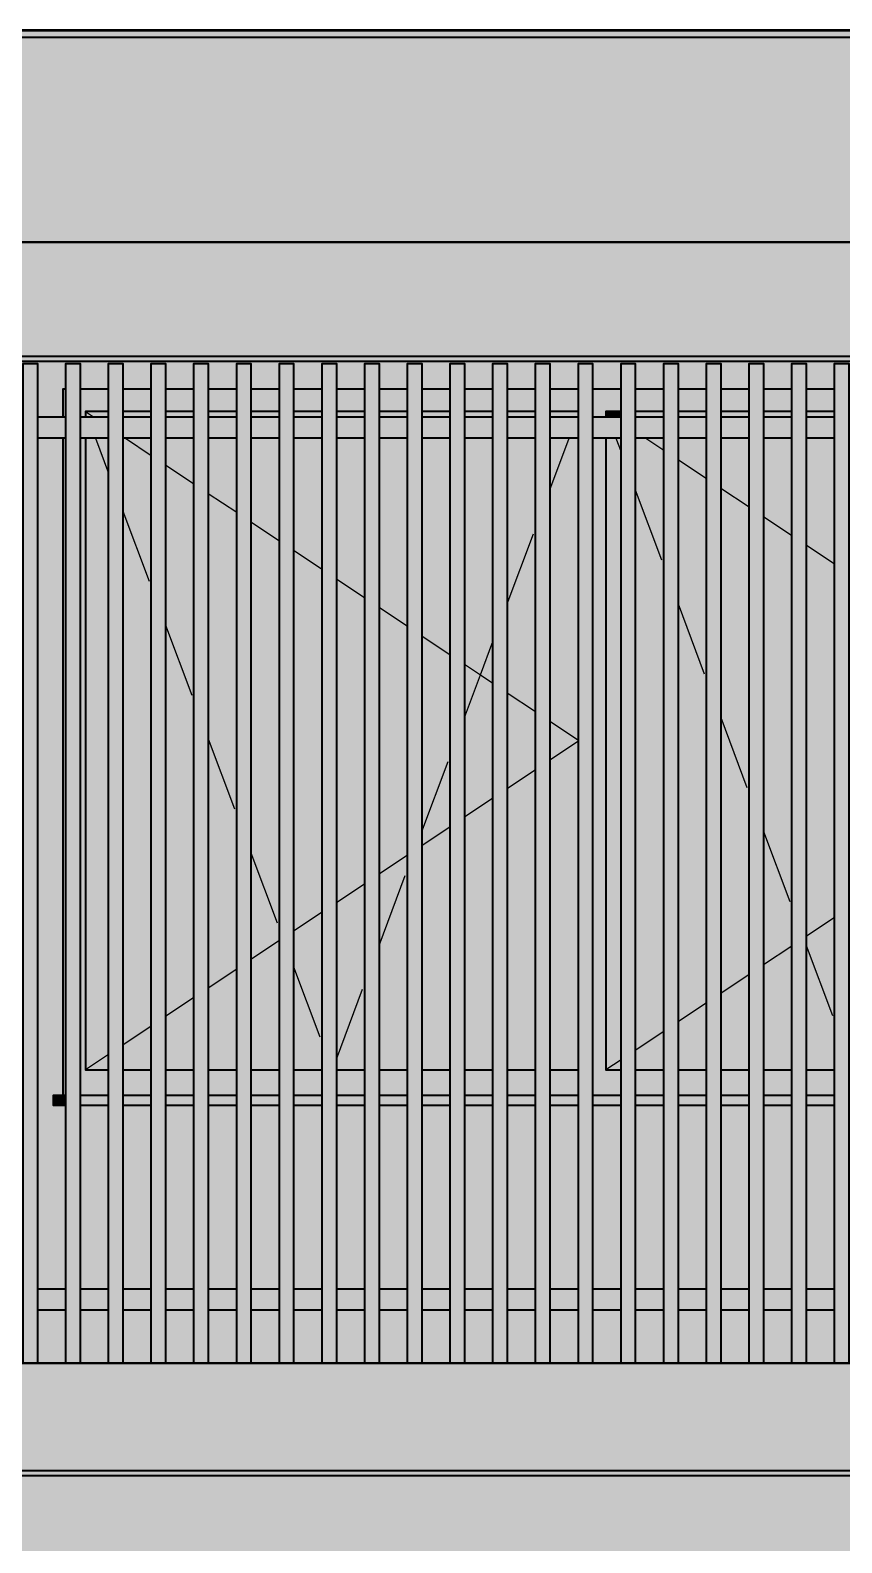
# Model space of a CAD drawing. Header units: metres. Extents: x -13 to 135, y -1 to 10.
# Drawn here: x -8.207 to -5.928, y 5.647 to 9.896 of the extents above; entities that cross this region are included whole.
import ezdxf

# ---------------------------------------------------------------- set-up
doc = ezdxf.new("R2010")
doc.units = ezdxf.units.M
doc.linetypes.add('KRESKOWA', pattern=[5.25, 4.2, -1.05])
doc.layers.add('A-ELEWACJE', color=7, linetype='Continuous', lineweight=35)

msp = doc.modelspace()

# ---------------------------------------------------------------- hatches: boundary and pattern name
at = {"layer": 'A-ELEWACJE', "true_color": 0x75787b}
for points in [[(-9.4625, 9.896), (4.1975, 9.896), (4.1975, 9.876), (-9.4625, 9.876)], [(-8.1075, 6.904), (-8.1075, 6.875), (-8.1425, 6.875), (-8.1425, 6.904)], [(-7.9875, 6.904), (-7.9875, 6.875), (-8.0675, 6.875), (-8.0675, 6.904)], [(-7.8675, 6.904), (-7.8675, 6.875), (-7.9475, 6.875), (-7.9475, 6.904)], [(-7.7475, 6.904), (-7.7475, 6.875), (-7.8275, 6.875), (-7.8275, 6.904)], [(-7.6275, 6.904), (-7.6275, 6.875), (-7.7075, 6.875), (-7.7075, 6.904)], [(-7.5075, 6.904), (-7.5075, 6.875), (-7.5875, 6.875), (-7.5875, 6.904)], [(-7.3875, 6.904), (-7.3875, 6.875), (-7.4675, 6.875), (-7.4675, 6.904)], [(-7.2675, 6.904), (-7.2675, 6.875), (-7.3475, 6.875), (-7.3475, 6.904)], [(-7.1475, 6.904), (-7.1475, 6.875), (-7.2275, 6.875), (-7.2275, 6.904)], [(-7.0275, 6.904), (-7.0275, 6.875), (-7.1075, 6.875), (-7.1075, 6.904)], [(-6.9075, 6.904), (-6.9075, 6.875), (-6.9875, 6.875), (-6.9875, 6.904)], [(-6.7875, 6.904), (-6.7875, 6.875), (-6.8675, 6.875), (-6.8675, 6.904)], [(-6.6675, 6.904), (-6.6675, 6.875), (-6.7475, 6.875), (-6.7475, 6.904)], [(-6.5475, 6.904), (-6.5475, 6.875), (-6.6275, 6.875), (-6.6275, 6.904)], [(-6.4275, 6.904), (-6.4275, 6.875), (-6.5075, 6.875), (-6.5075, 6.904)], [(-6.3075, 6.904), (-6.3075, 6.875), (-6.3875, 6.875), (-6.3875, 6.904)], [(-6.1875, 6.904), (-6.1875, 6.875), (-6.2675, 6.875), (-6.2675, 6.904)], [(-6.0675, 6.904), (-6.0675, 6.875), (-6.1475, 6.875), (-6.1475, 6.904)], [(-5.9475, 6.904), (-5.9475, 6.875), (-6.0275, 6.875), (-6.0275, 6.904)]]:
    msp.add_hatch(color=7, dxfattribs=at).paths.add_polyline_path(points)
at = {"layer": 'A-ELEWACJE', "true_color": 0x606060}
for points in [[(-9.4275, 9.876), (-8.1275, 9.876), (-5.1275, 9.876), (-4.0275, 9.876), (-2.8275, 9.876), (0.8725, 9.876), (3.2725, 9.876), (4.1625, 9.876), (4.1625, 9.302), (-9.4275, 9.302)], [(-9.4275, 8.965), (4.1625, 8.965), (4.1625, 8.96), (4.1325, 8.96), (4.1325, 8.81), (4.0525, 8.81), (4.0525, 8.96), (4.0125, 8.96), (4.0125, 8.81), (3.9325, 8.81), (3.9325, 8.96), (3.8925, 8.96), (3.8925, 8.81), (3.8125, 8.81), (3.8125, 8.96), (3.7725, 8.96), (3.7725, 8.81), (3.6925, 8.81), (3.6925, 8.96), (3.6525, 8.96), (3.6525, 8.81), (3.5725, 8.81), (3.5725, 8.96), (3.5325, 8.96), (3.5325, 8.81), (3.4525, 8.81), (3.4525, 8.96), (3.4125, 8.96), (3.4125, 8.81), (3.3325, 8.81), (3.3325, 8.96), (3.2925, 8.96), (3.2925, 8.81), (3.2605, 8.81), (3.2605, 8.888), (3.2125, 8.888), (3.2125, 8.96), (3.1725, 8.96), (3.1725, 8.888), (3.0925, 8.888), (3.0925, 8.96), (3.0525, 8.96), (3.0525, 8.888), (2.9725, 8.888), (2.9725, 8.96), (2.9325, 8.96), (2.9325, 8.888), (2.8525, 8.888), (2.8525, 8.96), (2.8125, 8.96), (2.8125, 8.888), (2.7325, 8.888), (2.7325, 8.96), (2.6925, 8.96), (2.6925, 8.888), (2.6125, 8.888), (2.6125, 8.96), (2.5725, 8.96), (2.5725, 8.888), (2.4925, 8.888), (2.4925, 8.96), (2.4525, 8.96), (2.4525, 8.888), (2.3725, 8.888), (2.3725, 8.96), (2.3325, 8.96), (2.3325, 8.888), (2.2525, 8.888), (2.2525, 8.96), (2.2125, 8.96), (2.2125, 8.888), (2.1325, 8.888), (2.1325, 8.96), (2.0925, 8.96), (2.0925, 8.888), (2.0125, 8.888), (2.0125, 8.96), (1.9725, 8.96), (1.9725, 8.888), (1.8925, 8.888), (1.8925, 8.96), (1.8525, 8.96), (1.8525, 8.888), (1.7725, 8.888), (1.7725, 8.96), (1.7325, 8.96), (1.7325, 8.888), (1.6525, 8.888), (1.6525, 8.96), (1.6125, 8.96), (1.6125, 8.888), (1.5325, 8.888), (1.5325, 8.96), (1.4925, 8.96), (1.4925, 8.888), (1.4125, 8.888), (1.4125, 8.96), (1.3725, 8.96), (1.3725, 8.888), (1.2925, 8.888), (1.2925, 8.96), (1.2525, 8.96), (1.2525, 8.888), (1.1725, 8.888), (1.1725, 8.96), (1.1325, 8.96), (1.1325, 8.888), (1.0525, 8.888), (1.0525, 8.96), (1.0125, 8.96), (1.0125, 8.888), (0.9325, 8.888), (0.9325, 8.96), (0.8925, 8.96), (0.8925, 8.888), (0.8845, 8.888), (0.8845, 8.81), (0.8125, 8.81), (0.8125, 8.96), (0.7725, 8.96), (0.7725, 8.81), (0.6925, 8.81), (0.6925, 8.96), (0.6525, 8.96), (0.6525, 8.81), (0.5725, 8.81), (0.5725, 8.96), (0.5325, 8.96), (0.5325, 8.81), (0.4525, 8.81), (0.4525, 8.96), (0.4125, 8.96), (0.4125, 8.81), (0.3325, 8.81), (0.3325, 8.96), (0.2925, 8.96), (0.2925, 8.81), (0.2125, 8.81), (0.2125, 8.96), (0.1725, 8.96), (0.1725, 8.81), (0.0925, 8.81), (0.0925, 8.96), (0.0525, 8.96), (0.0525, 8.81), (-0.0275, 8.81), (-0.0275, 8.96), (-0.0675, 8.96), (-0.0675, 8.81), (-0.1475, 8.81), (-0.1475, 8.96), (-0.1875, 8.96), (-0.1875, 8.81), (-0.2675, 8.81), (-0.2675, 8.96), (-0.3075, 8.96), (-0.3075, 8.81), (-0.3875, 8.81), (-0.3875, 8.96), (-0.4275, 8.96), (-0.4275, 8.81), (-0.5075, 8.81), (-0.5075, 8.96), (-0.5475, 8.96), (-0.5475, 8.81), (-0.6275, 8.81), (-0.6275, 8.96), (-0.6675, 8.96), (-0.6675, 8.81), (-0.7475, 8.81), (-0.7475, 8.96), (-0.7875, 8.96), (-0.7875, 8.81), (-0.8675, 8.81), (-0.8675, 8.96), (-0.9075, 8.96), (-0.9075, 8.81), (-0.9875, 8.81), (-0.9875, 8.96), (-1.0275, 8.96), (-1.0275, 8.81), (-1.1075, 8.81), (-1.1075, 8.96), (-1.1475, 8.96), (-1.1475, 8.81), (-1.2275, 8.81), (-1.2275, 8.96), (-1.2675, 8.96), (-1.2675, 8.81), (-1.3475, 8.81), (-1.3475, 8.96), (-1.3875, 8.96), (-1.3875, 8.81), (-1.4675, 8.81), (-1.4675, 8.96), (-1.5075, 8.96), (-1.5075, 8.81), (-1.5875, 8.81), (-1.5875, 8.96), (-1.6275, 8.96), (-1.6275, 8.81), (-1.7075, 8.81), (-1.7075, 8.96), (-1.7475, 8.96), (-1.7475, 8.81), (-1.8275, 8.81), (-1.8275, 8.96), (-1.8675, 8.96), (-1.8675, 8.81), (-1.9475, 8.81), (-1.9475, 8.96), (-1.9875, 8.96), (-1.9875, 8.81), (-2.0675, 8.81), (-2.0675, 8.96), (-2.1075, 8.96), (-2.1075, 8.81), (-2.1875, 8.81), (-2.1875, 8.96), (-2.2275, 8.96), (-2.2275, 8.81), (-2.3075, 8.81), (-2.3075, 8.96), (-2.3475, 8.96), (-2.3475, 8.81), (-2.4275, 8.81), (-2.4275, 8.96), (-2.4675, 8.96), (-2.4675, 8.81), (-2.5475, 8.81), (-2.5475, 8.96), (-2.5875, 8.96), (-2.5875, 8.81), (-2.6675, 8.81), (-2.6675, 8.96), (-2.7075, 8.96), (-2.7075, 8.81), (-2.7875, 8.81), (-2.7875, 8.96), (-2.8275, 8.96), (-2.8275, 8.81), (-2.8395, 8.81), (-2.8395, 8.888), (-2.9075, 8.888), (-2.9075, 8.96), (-2.9475, 8.96), (-2.9475, 8.888), (-3.0275, 8.888), (-3.0275, 8.96), (-3.0675, 8.96), (-3.0675, 8.888), (-3.1475, 8.888), (-3.1475, 8.96), (-3.1875, 8.96), (-3.1875, 8.888), (-3.2675, 8.888), (-3.2675, 8.96), (-3.3075, 8.96), (-3.3075, 8.888), (-3.3875, 8.888), (-3.3875, 8.96), (-3.4275, 8.96), (-3.4275, 8.888), (-3.5075, 8.888), (-3.5075, 8.96), (-3.5475, 8.96), (-3.5475, 8.888), (-3.6275, 8.888), (-3.6275, 8.96), (-3.6675, 8.96), (-3.6675, 8.888), (-3.7475, 8.888), (-3.7475, 8.96), (-3.7875, 8.96), (-3.7875, 8.888), (-3.8675, 8.888), (-3.8675, 8.96), (-3.9075, 8.96), (-3.9075, 8.888), (-3.9875, 8.888), (-3.9875, 8.96), (-4.0275, 8.96), (-4.0275, 8.81), (-4.1075, 8.81), (-4.1075, 8.96), (-4.1475, 8.96), (-4.1475, 8.81), (-4.2275, 8.81), (-4.2275, 8.96), (-4.2675, 8.96), (-4.2675, 8.81), (-4.3475, 8.81), (-4.3475, 8.96), (-4.3875, 8.96), (-4.3875, 8.81), (-4.4675, 8.81), (-4.4675, 8.96), (-4.5075, 8.96), (-4.5075, 8.81), (-4.5875, 8.81), (-4.5875, 8.96), (-4.6275, 8.96), (-4.6275, 8.81), (-4.7075, 8.81), (-4.7075, 8.96), (-4.7475, 8.96), (-4.7475, 8.81), (-4.8275, 8.81), (-4.8275, 8.96), (-4.8675, 8.96), (-4.8675, 8.81), (-4.9475, 8.81), (-4.9475, 8.96), (-4.9875, 8.96), (-4.9875, 8.81), (-5.0675, 8.81), (-5.0675, 8.96), (-5.1075, 8.96), (-5.1075, 8.81), (-5.1395, 8.81), (-5.1395, 8.888), (-5.1875, 8.888), (-5.1875, 8.96), (-5.2275, 8.96), (-5.2275, 8.888), (-5.3075, 8.888), (-5.3075, 8.96), (-5.3475, 8.96), (-5.3475, 8.888), (-5.4275, 8.888), (-5.4275, 8.96), (-5.4675, 8.96), (-5.4675, 8.888), (-5.5475, 8.888), (-5.5475, 8.96), (-5.5875, 8.96), (-5.5875, 8.888), (-5.6675, 8.888), (-5.6675, 8.96), (-5.7075, 8.96), (-5.7075, 8.888), (-5.7875, 8.888), (-5.7875, 8.96), (-5.8275, 8.96), (-5.8275, 8.888), (-5.9075, 8.888), (-5.9075, 8.96), (-5.9475, 8.96), (-5.9475, 8.888), (-6.0275, 8.888), (-6.0275, 8.96), (-6.0675, 8.96), (-6.0675, 8.888), (-6.1475, 8.888), (-6.1475, 8.96), (-6.1875, 8.96), (-6.1875, 8.888), (-6.2675, 8.888), (-6.2675, 8.96), (-6.3075, 8.96), (-6.3075, 8.888), (-6.3875, 8.888), (-6.3875, 8.96), (-6.4275, 8.96), (-6.4275, 8.888), (-6.5075, 8.888), (-6.5075, 8.96), (-6.5475, 8.96), (-6.5475, 8.888), (-6.6275, 8.888), (-6.6275, 8.96), (-6.6675, 8.96), (-6.6675, 8.888), (-6.7475, 8.888), (-6.7475, 8.96), (-6.7875, 8.96), (-6.7875, 8.888), (-6.8675, 8.888), (-6.8675, 8.96), (-6.9075, 8.96), (-6.9075, 8.888), (-6.9875, 8.888), (-6.9875, 8.96), (-7.0275, 8.96), (-7.0275, 8.888), (-7.1075, 8.888), (-7.1075, 8.96), (-7.1475, 8.96), (-7.1475, 8.888), (-7.2275, 8.888), (-7.2275, 8.96), (-7.2675, 8.96), (-7.2675, 8.888), (-7.3475, 8.888), (-7.3475, 8.96), (-7.3875, 8.96), (-7.3875, 8.888), (-7.4675, 8.888), (-7.4675, 8.96), (-7.5075, 8.96), (-7.5075, 8.888), (-7.5875, 8.888), (-7.5875, 8.96), (-7.6275, 8.96), (-7.6275, 8.888), (-7.7075, 8.888), (-7.7075, 8.96), (-7.7475, 8.96), (-7.7475, 8.888), (-7.8275, 8.888), (-7.8275, 8.96), (-7.8675, 8.96), (-7.8675, 8.888), (-7.9475, 8.888), (-7.9475, 8.96), (-7.9875, 8.96), (-7.9875, 8.888), (-8.0675, 8.888), (-8.0675, 8.96), (-8.1075, 8.96), (-8.1075, 8.888), (-8.1155, 8.888), (-8.1155, 8.81), (-8.1875, 8.81), (-8.1875, 8.96), (-8.2275, 8.96), (-8.2275, 8.81), (-8.3075, 8.81), (-8.3075, 8.96), (-8.3475, 8.96), (-8.3475, 8.81), (-8.4275, 8.81), (-8.4275, 8.96), (-8.4675, 8.96), (-8.4675, 8.81), (-8.5475, 8.81), (-8.5475, 8.96), (-8.5875, 8.96), (-8.5875, 8.81), (-8.6675, 8.81), (-8.6675, 8.96), (-8.7075, 8.96), (-8.7075, 8.81), (-8.7875, 8.81), (-8.7875, 8.96), (-8.8275, 8.96), (-8.8275, 8.81), (-8.9075, 8.81), (-8.9075, 8.96), (-8.9475, 8.96), (-8.9475, 8.81), (-9.0275, 8.81), (-9.0275, 8.96), (-9.0675, 8.96), (-9.0675, 8.81), (-9.1475, 8.81), (-9.1475, 8.96), (-9.1875, 8.96), (-9.1875, 8.81), (-9.2675, 8.81), (-9.2675, 8.96), (-9.3075, 8.96), (-9.3075, 8.81), (-9.3875, 8.81), (-9.3875, 8.96), (-9.4275, 8.96)], [(-8.1155, 6.904), (-8.1425, 6.904), (-8.1425, 6.875), (-8.1075, 6.875), (-8.1075, 6.36), (-8.1875, 6.36), (-8.1875, 8.75), (-8.1155, 8.75)], [(-7.9875, 6.875), (-7.9875, 6.36), (-8.0675, 6.36), (-8.0675, 6.875)], [(-7.8675, 6.875), (-7.8675, 6.36), (-7.9475, 6.36), (-7.9475, 6.875)], [(-7.7475, 6.875), (-7.7475, 6.36), (-7.8275, 6.36), (-7.8275, 6.875)], [(-7.6275, 6.875), (-7.6275, 6.36), (-7.7075, 6.36), (-7.7075, 6.875)], [(-7.5075, 6.875), (-7.5075, 6.36), (-7.5875, 6.36), (-7.5875, 6.875)], [(-7.3875, 6.875), (-7.3875, 6.36), (-7.4675, 6.36), (-7.4675, 6.875)], [(-7.2675, 6.875), (-7.2675, 6.36), (-7.3475, 6.36), (-7.3475, 6.875)], [(-7.1475, 6.875), (-7.1475, 6.36), (-7.2275, 6.36), (-7.2275, 6.875)], [(-7.0275, 6.875), (-7.0275, 6.36), (-7.1075, 6.36), (-7.1075, 6.875)], [(-6.9075, 6.875), (-6.9075, 6.36), (-6.9875, 6.36), (-6.9875, 6.875)], [(-6.7875, 6.875), (-6.7875, 6.36), (-6.8675, 6.36), (-6.8675, 6.875)], [(-6.6675, 6.875), (-6.6675, 6.36), (-6.7475, 6.36), (-6.7475, 6.875)], [(-6.5475, 6.875), (-6.5475, 6.36), (-6.6275, 6.36), (-6.6275, 6.875)], [(-6.4275, 6.875), (-6.4275, 6.36), (-6.5075, 6.36), (-6.5075, 6.875)], [(-6.3075, 6.875), (-6.3075, 6.36), (-6.3875, 6.36), (-6.3875, 6.875)], [(-6.1875, 6.875), (-6.1875, 6.36), (-6.2675, 6.36), (-6.2675, 6.875)], [(-6.0675, 6.875), (-6.0675, 6.36), (-6.1475, 6.36), (-6.1475, 6.875)], [(-5.9475, 6.875), (-5.9475, 6.36), (-6.0275, 6.36), (-6.0275, 6.875)], [(-8.1875, 6.3), (-8.1075, 6.3), (-8.1075, 6.152), (-8.1875, 6.152)], [(-8.0675, 6.3), (-7.9875, 6.3), (-7.9875, 6.152), (-8.0675, 6.152)], [(-7.9475, 6.3), (-7.8675, 6.3), (-7.8675, 6.152), (-7.9475, 6.152)], [(-7.8275, 6.3), (-7.7475, 6.3), (-7.7475, 6.152), (-7.8275, 6.152)], [(-7.7075, 6.3), (-7.6275, 6.3), (-7.6275, 6.152), (-7.7075, 6.152)], [(-7.5875, 6.3), (-7.5075, 6.3), (-7.5075, 6.152), (-7.5875, 6.152)], [(-7.4675, 6.3), (-7.3875, 6.3), (-7.3875, 6.152), (-7.4675, 6.152)], [(-7.3475, 6.3), (-7.2675, 6.3), (-7.2675, 6.152), (-7.3475, 6.152)], [(-7.2275, 6.3), (-7.1475, 6.3), (-7.1475, 6.152), (-7.2275, 6.152)], [(-7.1075, 6.3), (-7.0275, 6.3), (-7.0275, 6.152), (-7.1075, 6.152)], [(-6.9875, 6.3), (-6.9075, 6.3), (-6.9075, 6.152), (-6.9875, 6.152)], [(-6.8675, 6.3), (-6.7875, 6.3), (-6.7875, 6.152), (-6.8675, 6.152)], [(-6.7475, 6.3), (-6.6675, 6.3), (-6.6675, 6.152), (-6.7475, 6.152)], [(-6.6275, 6.3), (-6.5475, 6.3), (-6.5475, 6.152), (-6.6275, 6.152)], [(-6.5075, 6.3), (-6.4275, 6.3), (-6.4275, 6.152), (-6.5075, 6.152)], [(-6.3875, 6.3), (-6.3075, 6.3), (-6.3075, 6.152), (-6.3875, 6.152)], [(-6.2675, 6.3), (-6.1875, 6.3), (-6.1875, 6.152), (-6.2675, 6.152)], [(-6.1475, 6.3), (-6.0675, 6.3), (-6.0675, 6.152), (-6.1475, 6.152)], [(-6.0275, 6.3), (-5.9475, 6.3), (-5.9475, 6.152), (-6.0275, 6.152)]]:
    msp.add_hatch(color=7, dxfattribs=at).paths.add_polyline_path(points)
at = {"layer": 'A-ELEWACJE', "true_color": 0x797d80}
for points in [[(4.4725, 9.302), (4.4725, 9.3), (-10.5275, 9.3), (-10.5275, 9.302)], [(4.4725, 6.152), (4.4725, 6.15), (-8.4275, 6.15), (-10.5275, 6.15), (-10.5275, 6.152)]]:
    msp.add_hatch(color=7, dxfattribs=at).paths.add_polyline_path(points)
at = {"layer": 'A-ELEWACJE', "true_color": 0xbab7af}
for points in [[(4.4725, 9.3), (4.4725, 8.98), (-10.5275, 8.98), (-10.5275, 9.3)], [(4.4725, 6.15), (4.4725, 5.85), (-8.4075, 5.85), (-8.4275, 5.85), (-8.4275, 6.15)]]:
    msp.add_hatch(color=7, dxfattribs=at).paths.add_polyline_path(points)
at = {"layer": 'A-ELEWACJE', "true_color": 0xf5f4f1}
for points in [[(4.4725, 8.965), (-10.5275, 8.965), (-10.5275, 8.98), (4.4725, 8.98)], [(-8.4275, 5.647), (-8.4275, 5.662), (-8.4075, 5.662), (-8.4075, 5.835), (4.1625, 5.835), (4.1625, 5.55), (-4.5275, 5.55), (-4.5275, 5.35), (-4.5275, 5.335), (-4.1775, 5.335), (-4.1775, 3.85), (-4.5275, 3.85), (-4.5275, 3.65), (-4.5275, 3.635), (4.1625, 3.635), (4.1625, 3.002), (-8.4275, 3.002)], [(4.4725, 5.835), (-8.4075, 5.835), (-8.4075, 5.85), (4.4725, 5.85)]]:
    msp.add_hatch(color=7, dxfattribs=at).paths.add_polyline_path(points)
at = {"layer": 'A-ELEWACJE', "true_color": 0xa37650}
for points in [[(-8.1875, 6.152), (-8.2275, 6.152), (-8.2275, 8.96), (-8.1875, 8.96)], [(-8.0675, 6.152), (-8.1075, 6.152), (-8.1075, 8.96), (-8.0675, 8.96)], [(-7.9475, 6.152), (-7.9875, 6.152), (-7.9875, 8.96), (-7.9475, 8.96)], [(-7.8275, 8.96), (-7.8275, 6.152), (-7.8675, 6.152), (-7.8675, 8.96)], [(-7.7075, 8.96), (-7.7075, 6.152), (-7.7475, 6.152), (-7.7475, 8.96)], [(-7.5875, 6.152), (-7.6275, 6.152), (-7.6275, 8.96), (-7.5875, 8.96)], [(-7.4675, 6.152), (-7.5075, 6.152), (-7.5075, 8.96), (-7.4675, 8.96)], [(-7.3475, 6.152), (-7.3875, 6.152), (-7.3875, 8.96), (-7.3475, 8.96)], [(-7.2275, 6.152), (-7.2675, 6.152), (-7.2675, 8.96), (-7.2275, 8.96)], [(-7.1075, 6.152), (-7.1475, 6.152), (-7.1475, 8.96), (-7.1075, 8.96)], [(-6.9875, 6.152), (-7.0275, 6.152), (-7.0275, 8.96), (-6.9875, 8.96)], [(-6.8675, 8.96), (-6.8675, 6.152), (-6.9075, 6.152), (-6.9075, 8.96)], [(-6.7475, 6.152), (-6.7875, 6.152), (-6.7875, 8.96), (-6.7475, 8.96)], [(-6.6275, 6.152), (-6.6675, 6.152), (-6.6675, 8.96), (-6.6275, 8.96)], [(-6.5075, 6.152), (-6.5475, 6.152), (-6.5475, 8.96), (-6.5075, 8.96)], [(-6.3875, 6.152), (-6.4275, 6.152), (-6.4275, 8.96), (-6.3875, 8.96)], [(-6.2675, 6.152), (-6.3075, 6.152), (-6.3075, 8.96), (-6.2675, 8.96)], [(-6.1475, 6.152), (-6.1875, 6.152), (-6.1875, 8.96), (-6.1475, 8.96)], [(-6.0275, 6.152), (-6.0675, 6.152), (-6.0675, 8.96), (-6.0275, 8.96)], [(-5.9075, 6.152), (-5.9475, 6.152), (-5.9475, 8.96), (-5.9075, 8.96)]]:
    msp.add_hatch(color=7, dxfattribs=at).paths.add_polyline_path(points)
at = {"layer": 'A-ELEWACJE', "true_color": 0x6a6d70}
for points in [[(-8.1075, 8.81), (-8.1155, 8.81), (-8.1155, 8.888), (-8.1075, 8.888)], [(-8.0525, 8.825), (-8.0525, 8.81), (-8.0675, 8.81), (-8.0675, 8.888), (-7.9875, 8.888), (-7.9875, 8.825)], [(-7.9475, 8.825), (-7.9475, 8.888), (-7.8675, 8.888), (-7.8675, 8.825)], [(-7.8275, 8.825), (-7.8275, 8.888), (-7.7475, 8.888), (-7.7475, 8.825)], [(-7.7075, 8.825), (-7.7075, 8.888), (-7.6275, 8.888), (-7.6275, 8.825)], [(-7.5875, 8.825), (-7.5875, 8.888), (-7.5075, 8.888), (-7.5075, 8.825)], [(-7.4675, 8.825), (-7.4675, 8.888), (-7.3875, 8.888), (-7.3875, 8.825)], [(-7.3475, 8.825), (-7.3475, 8.888), (-7.2675, 8.888), (-7.2675, 8.825)], [(-7.2275, 8.825), (-7.2275, 8.888), (-7.1475, 8.888), (-7.1475, 8.825)], [(-7.1075, 8.825), (-7.1075, 8.888), (-7.0275, 8.888), (-7.0275, 8.825)], [(-6.9875, 8.825), (-6.9875, 8.888), (-6.9075, 8.888), (-6.9075, 8.825)], [(-6.8675, 8.825), (-6.8675, 8.888), (-6.7875, 8.888), (-6.7875, 8.825)], [(-6.7475, 8.825), (-6.7475, 8.888), (-6.6675, 8.888), (-6.6675, 8.825)], [(-6.59, 8.825), (-6.59, 8.81), (-6.6275, 8.81), (-6.6275, 8.888), (-6.5475, 8.888), (-6.5475, 8.825)], [(-6.5075, 8.825), (-6.5075, 8.888), (-6.4275, 8.888), (-6.4275, 8.825)], [(-6.3875, 8.825), (-6.3875, 8.888), (-6.3075, 8.888), (-6.3075, 8.825)], [(-6.2675, 8.825), (-6.2675, 8.888), (-6.1875, 8.888), (-6.1875, 8.825)], [(-6.1475, 8.825), (-6.1475, 8.888), (-6.0675, 8.888), (-6.0675, 8.825)], [(-6.0275, 8.825), (-6.0275, 8.888), (-5.9475, 8.888), (-5.9475, 8.825)], [(-8.1075, 6.904), (-8.1155, 6.904), (-8.1155, 8.75), (-8.1075, 8.75)], [(-8.0525, 6.975), (-7.9875, 6.975), (-7.9875, 6.904), (-8.0675, 6.904), (-8.0675, 8.75), (-8.0525, 8.75)], [(-6.59, 6.975), (-6.5475, 6.975), (-6.5475, 6.904), (-6.6275, 6.904), (-6.6275, 8.75), (-6.59, 8.75)], [(-7.8675, 6.975), (-7.8675, 6.904), (-7.9475, 6.904), (-7.9475, 6.975)], [(-7.7475, 6.975), (-7.7475, 6.904), (-7.8275, 6.904), (-7.8275, 6.975)], [(-7.6275, 6.975), (-7.6275, 6.904), (-7.7075, 6.904), (-7.7075, 6.975)], [(-7.5075, 6.975), (-7.5075, 6.904), (-7.5875, 6.904), (-7.5875, 6.975)], [(-7.3875, 6.975), (-7.3875, 6.904), (-7.4675, 6.904), (-7.4675, 6.975)], [(-7.2675, 6.975), (-7.2675, 6.904), (-7.3475, 6.904), (-7.3475, 6.975)], [(-7.1475, 6.975), (-7.1475, 6.904), (-7.2275, 6.904), (-7.2275, 6.975)], [(-7.0275, 6.975), (-7.0275, 6.904), (-7.1075, 6.904), (-7.1075, 6.975)], [(-6.9075, 6.975), (-6.9075, 6.904), (-6.9875, 6.904), (-6.9875, 6.975)], [(-6.7875, 6.975), (-6.7875, 6.904), (-6.8675, 6.904), (-6.8675, 6.975)], [(-6.6675, 6.975), (-6.6675, 6.904), (-6.7475, 6.904), (-6.7475, 6.975)], [(-6.4275, 6.975), (-6.4275, 6.904), (-6.5075, 6.904), (-6.5075, 6.975)], [(-6.3075, 6.975), (-6.3075, 6.904), (-6.3875, 6.904), (-6.3875, 6.975)], [(-6.1875, 6.975), (-6.1875, 6.904), (-6.2675, 6.904), (-6.2675, 6.975)], [(-6.0675, 6.975), (-6.0675, 6.904), (-6.1475, 6.904), (-6.1475, 6.975)], [(-5.9475, 6.975), (-5.9475, 6.904), (-6.0275, 6.904), (-6.0275, 6.975)]]:
    msp.add_hatch(color=7, dxfattribs=at).paths.add_polyline_path(points)
at = {"layer": 'A-ELEWACJE', "true_color": 0x6b6e70}
for points in [[(-8.1075, 8.81), (-8.1075, 8.75), (-8.1875, 8.75), (-8.1875, 8.81)], [(-7.9875, 8.81), (-7.9875, 8.75), (-8.0675, 8.75), (-8.0675, 8.81)], [(-7.8675, 8.81), (-7.8675, 8.75), (-7.9475, 8.75), (-7.9475, 8.81)], [(-7.7475, 8.81), (-7.7475, 8.75), (-7.8275, 8.75), (-7.8275, 8.81)], [(-7.6275, 8.81), (-7.6275, 8.75), (-7.7075, 8.75), (-7.7075, 8.81)], [(-7.5075, 8.81), (-7.5075, 8.75), (-7.5875, 8.75), (-7.5875, 8.81)], [(-7.3875, 8.81), (-7.3875, 8.75), (-7.4675, 8.75), (-7.4675, 8.81)], [(-7.2675, 8.81), (-7.2675, 8.75), (-7.3475, 8.75), (-7.3475, 8.81)], [(-7.1475, 8.81), (-7.1475, 8.75), (-7.2275, 8.75), (-7.2275, 8.81)], [(-7.0275, 8.81), (-7.0275, 8.75), (-7.1075, 8.75), (-7.1075, 8.81)], [(-6.9075, 8.81), (-6.9075, 8.75), (-6.9875, 8.75), (-6.9875, 8.81)], [(-6.7875, 8.81), (-6.7875, 8.75), (-6.8675, 8.75), (-6.8675, 8.81)], [(-6.6675, 8.81), (-6.6675, 8.75), (-6.7475, 8.75), (-6.7475, 8.81)], [(-6.5475, 8.81), (-6.5475, 8.75), (-6.6275, 8.75), (-6.6275, 8.81)], [(-6.4275, 8.81), (-6.4275, 8.75), (-6.5075, 8.75), (-6.5075, 8.81)], [(-6.3075, 8.81), (-6.3075, 8.75), (-6.3875, 8.75), (-6.3875, 8.81)], [(-6.1875, 8.81), (-6.1875, 8.75), (-6.2675, 8.75), (-6.2675, 8.81)], [(-6.0675, 8.81), (-6.0675, 8.75), (-6.1475, 8.75), (-6.1475, 8.81)], [(-5.9475, 8.81), (-5.9475, 8.75), (-6.0275, 8.75), (-6.0275, 8.81)], [(-8.1075, 6.36), (-8.1075, 6.3), (-8.1875, 6.3), (-8.1875, 6.36)], [(-7.9875, 6.36), (-7.9875, 6.3), (-8.0675, 6.3), (-8.0675, 6.36)], [(-7.8675, 6.36), (-7.8675, 6.3), (-7.9475, 6.3), (-7.9475, 6.36)], [(-7.7475, 6.36), (-7.7475, 6.3), (-7.8275, 6.3), (-7.8275, 6.36)], [(-7.6275, 6.36), (-7.6275, 6.3), (-7.7075, 6.3), (-7.7075, 6.36)], [(-7.5075, 6.36), (-7.5075, 6.3), (-7.5875, 6.3), (-7.5875, 6.36)], [(-7.3875, 6.36), (-7.3875, 6.3), (-7.4675, 6.3), (-7.4675, 6.36)], [(-7.2675, 6.36), (-7.2675, 6.3), (-7.3475, 6.3), (-7.3475, 6.36)], [(-7.1475, 6.36), (-7.1475, 6.3), (-7.2275, 6.3), (-7.2275, 6.36)], [(-7.0275, 6.36), (-7.0275, 6.3), (-7.1075, 6.3), (-7.1075, 6.36)], [(-6.9075, 6.36), (-6.9075, 6.3), (-6.9875, 6.3), (-6.9875, 6.36)], [(-6.7875, 6.36), (-6.7875, 6.3), (-6.8675, 6.3), (-6.8675, 6.36)], [(-6.6675, 6.36), (-6.6675, 6.3), (-6.7475, 6.3), (-6.7475, 6.36)], [(-6.5475, 6.36), (-6.5475, 6.3), (-6.6275, 6.3), (-6.6275, 6.36)], [(-6.4275, 6.36), (-6.4275, 6.3), (-6.5075, 6.3), (-6.5075, 6.36)], [(-6.3075, 6.36), (-6.3075, 6.3), (-6.3875, 6.3), (-6.3875, 6.36)], [(-6.1875, 6.36), (-6.1875, 6.3), (-6.2675, 6.3), (-6.2675, 6.36)], [(-6.0675, 6.36), (-6.0675, 6.3), (-6.1475, 6.3), (-6.1475, 6.36)], [(-5.9475, 6.36), (-5.9475, 6.3), (-6.0275, 6.3), (-6.0275, 6.36)]]:
    msp.add_hatch(color=7, dxfattribs=at).paths.add_polyline_path(points)
at = {"layer": 'A-ELEWACJE', "true_color": 0xa9c3cd}
for points in [[(-8.0525, 8.825), (-7.9875, 8.825), (-7.9875, 8.81), (-8.0525, 8.81)], [(-7.8675, 8.825), (-7.8675, 8.81), (-7.9475, 8.81), (-7.9475, 8.825)], [(-7.7475, 8.825), (-7.7475, 8.81), (-7.8275, 8.81), (-7.8275, 8.825)], [(-7.6275, 8.825), (-7.6275, 8.81), (-7.7075, 8.81), (-7.7075, 8.825)], [(-7.5075, 8.825), (-7.5075, 8.81), (-7.5875, 8.81), (-7.5875, 8.825)], [(-7.3875, 8.825), (-7.3875, 8.81), (-7.4675, 8.81), (-7.4675, 8.825)], [(-7.2675, 8.825), (-7.2675, 8.81), (-7.3475, 8.81), (-7.3475, 8.825)], [(-7.1475, 8.825), (-7.1475, 8.81), (-7.2275, 8.81), (-7.2275, 8.825)], [(-7.0275, 8.825), (-7.0275, 8.81), (-7.1075, 8.81), (-7.1075, 8.825)], [(-6.9075, 8.825), (-6.9075, 8.81), (-6.9875, 8.81), (-6.9875, 8.825)], [(-6.7875, 8.825), (-6.7875, 8.81), (-6.8675, 8.81), (-6.8675, 8.825)], [(-6.6675, 8.825), (-6.6675, 8.81), (-6.7475, 8.81), (-6.7475, 8.825)], [(-6.59, 8.825), (-6.5475, 8.825), (-6.5475, 8.81), (-6.59, 8.81)], [(-6.4275, 8.825), (-6.4275, 8.81), (-6.5075, 8.81), (-6.5075, 8.825)], [(-6.3075, 8.825), (-6.3075, 8.81), (-6.3875, 8.81), (-6.3875, 8.825)], [(-6.1875, 8.825), (-6.1875, 8.81), (-6.2675, 8.81), (-6.2675, 8.825)], [(-6.0675, 8.825), (-6.0675, 8.81), (-6.1475, 8.81), (-6.1475, 8.825)], [(-5.9475, 8.825), (-5.9475, 8.81), (-6.0275, 8.81), (-6.0275, 8.825)], [(-8.0525, 6.975), (-8.0525, 8.75), (-7.9875, 8.75), (-7.9875, 6.975)], [(-7.9475, 6.975), (-7.9475, 8.75), (-7.8675, 8.75), (-7.8675, 6.975)], [(-7.8275, 6.975), (-7.8275, 8.75), (-7.7475, 8.75), (-7.7475, 6.975)], [(-7.7075, 6.975), (-7.7075, 8.75), (-7.6275, 8.75), (-7.6275, 6.975)], [(-7.5875, 6.975), (-7.5875, 8.75), (-7.5075, 8.75), (-7.5075, 6.975)], [(-7.4675, 6.975), (-7.4675, 8.75), (-7.3875, 8.75), (-7.3875, 6.975)], [(-7.3475, 6.975), (-7.3475, 8.75), (-7.2675, 8.75), (-7.2675, 6.975)], [(-7.2275, 6.975), (-7.2275, 8.75), (-7.1475, 8.75), (-7.1475, 6.975)], [(-7.1075, 6.975), (-7.1075, 8.75), (-7.0275, 8.75), (-7.0275, 6.975)], [(-6.9875, 6.975), (-6.9875, 8.75), (-6.9075, 8.75), (-6.9075, 6.975)], [(-6.8675, 6.975), (-6.8675, 8.75), (-6.7875, 8.75), (-6.7875, 6.975)], [(-6.7475, 6.975), (-6.7475, 8.75), (-6.6675, 8.75), (-6.6675, 6.975)], [(-6.59, 8.75), (-6.5475, 8.75), (-6.5475, 6.975), (-6.59, 6.975)], [(-6.5075, 6.975), (-6.5075, 8.75), (-6.4275, 8.75), (-6.4275, 6.975)], [(-6.3875, 6.975), (-6.3875, 8.75), (-6.3075, 8.75), (-6.3075, 6.975)], [(-6.2675, 6.975), (-6.2675, 8.75), (-6.1875, 8.75), (-6.1875, 6.975)], [(-6.1475, 6.975), (-6.1475, 8.75), (-6.0675, 8.75), (-6.0675, 6.975)], [(-6.0275, 6.975), (-6.0275, 8.75), (-5.9475, 8.75), (-5.9475, 6.975)]]:
    msp.add_hatch(color=7, dxfattribs=at).paths.add_polyline_path(points)

# ---------------------------------------------------------------- linework, layer by layer
at = {"layer": 'A-ELEWACJE', "lineweight": 35, "ltscale": 0.05}
for points in [[(-9.4625, 9.876), (-9.4625, 9.896), (4.1975, 9.896), (4.1975, 9.876), (-9.4625, 9.876)], [(-10.5275, 9.302), (4.4725, 9.302), (4.4725, 9.3), (-10.5275, 9.3), (-10.5275, 9.302)], [(4.4725, 8.98), (4.4725, 8.965), (-10.5275, 8.965), (-10.5275, 8.98), (4.4725, 8.98)], [(-8.2275, 6.1524), (-8.2275, 8.96), (-8.1875, 8.96), (-8.1875, 6.1524)], [(-8.1075, 6.1524), (-8.1075, 8.96), (-8.0675, 8.96), (-8.0675, 6.1524)], [(-7.9875, 6.1524), (-7.9875, 8.96), (-7.9475, 8.96), (-7.9475, 6.1524)], [(-7.8675, 6.1524), (-7.8675, 8.96), (-7.8275, 8.96), (-7.8275, 6.1524)], [(-7.7475, 6.1524), (-7.7475, 8.96), (-7.7075, 8.96), (-7.7075, 6.1524)], [(-7.6275, 6.1524), (-7.6275, 8.96), (-7.5875, 8.96), (-7.5875, 6.1524)], [(-7.5075, 6.1524), (-7.5075, 8.96), (-7.4675, 8.96), (-7.4675, 6.1524)], [(-7.3875, 6.1524), (-7.3875, 8.96), (-7.3475, 8.96), (-7.3475, 6.1524)], [(-7.2675, 6.1524), (-7.2675, 8.96), (-7.2275, 8.96), (-7.2275, 6.1524)], [(-7.1475, 6.1524), (-7.1475, 8.96), (-7.1075, 8.96), (-7.1075, 6.1524)], [(-7.0275, 6.1524), (-7.0275, 8.96), (-6.9875, 8.96), (-6.9875, 6.1524)], [(-6.9075, 6.1524), (-6.9075, 8.96), (-6.8675, 8.96), (-6.8675, 6.1524)], [(-6.7875, 6.1524), (-6.7875, 8.96), (-6.7475, 8.96), (-6.7475, 6.1524)], [(-6.6675, 6.1524), (-6.6675, 8.96), (-6.6275, 8.96), (-6.6275, 6.1524)], [(-6.5475, 6.1524), (-6.5475, 8.96), (-6.5075, 8.96), (-6.5075, 6.1524)], [(-6.4275, 6.1524), (-6.4275, 8.96), (-6.3875, 8.96), (-6.3875, 6.1524)], [(-6.3075, 6.1524), (-6.3075, 8.96), (-6.2675, 8.96), (-6.2675, 6.1524)], [(-6.1875, 6.1524), (-6.1875, 8.96), (-6.1475, 8.96), (-6.1475, 6.1524)], [(-6.0675, 6.1524), (-6.0675, 8.96), (-6.0275, 8.96), (-6.0275, 6.1524)], [(-5.9475, 6.1524), (-5.9475, 8.96), (-5.9075, 8.96), (-5.9075, 6.1524)], [(-8.1079, 8.888), (-8.1155, 8.888), (-8.1155, 8.8104)], [(-7.9879, 8.888), (-8.0671, 8.888)], [(-7.8679, 8.888), (-7.9471, 8.888)], [(-7.7479, 8.888), (-7.8271, 8.888)], [(-7.6279, 8.888), (-7.7071, 8.888)], [(-7.5079, 8.888), (-7.5871, 8.888)], [(-7.3879, 8.888), (-7.4671, 8.888)], [(-7.2679, 8.888), (-7.3471, 8.888)], [(-7.1479, 8.888), (-7.2271, 8.888)], [(-7.0279, 8.888), (-7.1071, 8.888)], [(-6.9079, 8.888), (-6.9871, 8.888)], [(-6.7879, 8.888), (-6.8671, 8.888)], [(-6.6679, 8.888), (-6.7471, 8.888)], [(-6.5479, 8.888), (-6.6271, 8.888)], [(-6.4279, 8.888), (-6.5071, 8.888)], [(-6.3079, 8.888), (-6.3871, 8.888)], [(-6.1879, 8.888), (-6.2671, 8.888)], [(-6.0679, 8.888), (-6.1471, 8.888)], [(-5.9479, 8.888), (-6.0271, 8.888)], [(-8.1871, 8.81), (-8.1079, 8.81)], [(-8.0671, 8.81), (-7.9879, 8.81)], [(-7.9879, 8.825), (-8.0525, 8.825), (-8.0525, 8.8104)], [(-7.8679, 8.825), (-7.9471, 8.825)], [(-7.9471, 8.81), (-7.8679, 8.81)], [(-7.7479, 8.825), (-7.8271, 8.825)], [(-7.8271, 8.81), (-7.7479, 8.81)], [(-7.6279, 8.825), (-7.7071, 8.825)], [(-7.7071, 8.81), (-7.6279, 8.81)], [(-7.5079, 8.825), (-7.5871, 8.825)], [(-7.5871, 8.81), (-7.5079, 8.81)], [(-7.3879, 8.825), (-7.4671, 8.825)], [(-7.4671, 8.81), (-7.3879, 8.81)], [(-7.2679, 8.825), (-7.3471, 8.825)], [(-7.3471, 8.81), (-7.2679, 8.81)], [(-7.1479, 8.825), (-7.2271, 8.825)], [(-7.2271, 8.81), (-7.1479, 8.81)], [(-7.0279, 8.825), (-7.1071, 8.825)], [(-7.1071, 8.81), (-7.0279, 8.81)], [(-6.9079, 8.825), (-6.9871, 8.825)], [(-6.9871, 8.81), (-6.9079, 8.81)], [(-6.7879, 8.825), (-6.8671, 8.825)], [(-6.8671, 8.81), (-6.7879, 8.81)], [(-6.6679, 8.825), (-6.7471, 8.825)], [(-6.7471, 8.81), (-6.6679, 8.81)], [(-6.6271, 8.81), (-6.5479, 8.81)], [(-6.5479, 8.825), (-6.59, 8.825), (-6.59, 8.8104)], [(-6.4279, 8.825), (-6.5071, 8.825)], [(-6.5071, 8.81), (-6.4279, 8.81)], [(-6.3079, 8.825), (-6.3871, 8.825)], [(-6.3871, 8.81), (-6.3079, 8.81)], [(-6.1879, 8.825), (-6.2671, 8.825)], [(-6.2671, 8.81), (-6.1879, 8.81)], [(-6.0679, 8.825), (-6.1471, 8.825)], [(-6.1471, 8.81), (-6.0679, 8.81)], [(-5.9479, 8.825), (-6.0271, 8.825)], [(-6.0271, 8.81), (-5.9479, 8.81)], [(-8.1079, 8.75), (-8.1871, 8.75)], [(-8.1155, 8.7496), (-8.1155, 6.9044)], [(-7.9879, 8.75), (-8.0671, 8.75)], [(-8.0525, 8.7496), (-8.0525, 6.975), (-7.9879, 6.975)], [(-7.8679, 8.75), (-7.9471, 8.75)], [(-7.7479, 8.75), (-7.8271, 8.75)], [(-7.6279, 8.75), (-7.7071, 8.75)], [(-7.5079, 8.75), (-7.5871, 8.75)], [(-7.3879, 8.75), (-7.4671, 8.75)], [(-7.2679, 8.75), (-7.3471, 8.75)], [(-7.1479, 8.75), (-7.2271, 8.75)], [(-7.0279, 8.75), (-7.1071, 8.75)], [(-6.9079, 8.75), (-6.9871, 8.75)], [(-6.7879, 8.75), (-6.8671, 8.75)], [(-6.6679, 8.75), (-6.7471, 8.75)], [(-6.5479, 8.75), (-6.6271, 8.75)], [(-6.59, 8.7496), (-6.59, 6.975), (-6.5479, 6.975)], [(-6.4279, 8.75), (-6.5071, 8.75)], [(-6.3079, 8.75), (-6.3871, 8.75)], [(-6.1879, 8.75), (-6.2671, 8.75)], [(-6.0679, 8.75), (-6.1471, 8.75)], [(-5.9479, 8.75), (-6.0271, 8.75)], [(-7.9471, 6.975), (-7.8679, 6.975)], [(-7.8271, 6.975), (-7.7479, 6.975)], [(-7.7071, 6.975), (-7.6279, 6.975)], [(-7.5871, 6.975), (-7.5079, 6.975)], [(-7.4671, 6.975), (-7.3879, 6.975)], [(-7.3471, 6.975), (-7.2679, 6.975)], [(-7.2271, 6.975), (-7.1479, 6.975)], [(-7.1071, 6.975), (-7.0279, 6.975)], [(-6.9871, 6.975), (-6.9079, 6.975)], [(-6.8671, 6.975), (-6.7879, 6.975)], [(-6.7471, 6.975), (-6.6679, 6.975)], [(-6.5071, 6.975), (-6.4279, 6.975)], [(-6.3871, 6.975), (-6.3079, 6.975)], [(-6.2671, 6.975), (-6.1879, 6.975)], [(-6.1471, 6.975), (-6.0679, 6.975)], [(-6.0271, 6.975), (-5.9479, 6.975)], [(-8.1079, 6.875), (-8.1425, 6.875), (-8.1425, 6.904), (-8.1079, 6.904)], [(-8.0671, 6.904), (-7.9879, 6.904)], [(-7.9471, 6.904), (-7.8679, 6.904)], [(-7.8271, 6.904), (-7.7479, 6.904)], [(-7.7071, 6.904), (-7.6279, 6.904)], [(-7.5871, 6.904), (-7.5079, 6.904)], [(-7.4671, 6.904), (-7.3879, 6.904)], [(-7.3471, 6.904), (-7.2679, 6.904)], [(-7.2271, 6.904), (-7.1479, 6.904)], [(-7.1071, 6.904), (-7.0279, 6.904)], [(-6.9871, 6.904), (-6.9079, 6.904)], [(-6.8671, 6.904), (-6.7879, 6.904)], [(-6.7471, 6.904), (-6.6679, 6.904)], [(-6.6271, 6.904), (-6.5479, 6.904)], [(-6.5071, 6.904), (-6.4279, 6.904)], [(-6.3871, 6.904), (-6.3079, 6.904)], [(-6.2671, 6.904), (-6.1879, 6.904)], [(-6.1471, 6.904), (-6.0679, 6.904)], [(-6.0271, 6.904), (-5.9479, 6.904)], [(-7.9879, 6.875), (-8.0671, 6.875)], [(-7.8679, 6.875), (-7.9471, 6.875)], [(-7.7479, 6.875), (-7.8271, 6.875)], [(-7.6279, 6.875), (-7.7071, 6.875)], [(-7.5079, 6.875), (-7.5871, 6.875)], [(-7.3879, 6.875), (-7.4671, 6.875)], [(-7.2679, 6.875), (-7.3471, 6.875)], [(-7.1479, 6.875), (-7.2271, 6.875)], [(-7.0279, 6.875), (-7.1071, 6.875)], [(-6.9079, 6.875), (-6.9871, 6.875)], [(-6.7879, 6.875), (-6.8671, 6.875)], [(-6.6679, 6.875), (-6.7471, 6.875)], [(-6.5479, 6.875), (-6.6271, 6.875)], [(-6.4279, 6.875), (-6.5071, 6.875)], [(-6.3079, 6.875), (-6.3871, 6.875)], [(-6.1879, 6.875), (-6.2671, 6.875)], [(-6.0679, 6.875), (-6.1471, 6.875)], [(-5.9479, 6.875), (-6.0271, 6.875)], [(-8.1871, 6.36), (-8.1079, 6.36)], [(-8.0671, 6.36), (-7.9879, 6.36)], [(-7.9471, 6.36), (-7.8679, 6.36)], [(-7.8271, 6.36), (-7.7479, 6.36)], [(-7.7071, 6.36), (-7.6279, 6.36)], [(-7.5871, 6.36), (-7.5079, 6.36)], [(-7.4671, 6.36), (-7.3879, 6.36)], [(-7.3471, 6.36), (-7.2679, 6.36)], [(-7.2271, 6.36), (-7.1479, 6.36)], [(-7.1071, 6.36), (-7.0279, 6.36)], [(-6.9871, 6.36), (-6.9079, 6.36)], [(-6.8671, 6.36), (-6.7879, 6.36)], [(-6.7471, 6.36), (-6.6679, 6.36)], [(-6.6271, 6.36), (-6.5479, 6.36)], [(-6.5071, 6.36), (-6.4279, 6.36)], [(-6.3871, 6.36), (-6.3079, 6.36)], [(-6.2671, 6.36), (-6.1879, 6.36)], [(-6.1471, 6.36), (-6.0679, 6.36)], [(-6.0271, 6.36), (-5.9479, 6.36)], [(-8.1079, 6.3), (-8.1871, 6.3)], [(-7.9879, 6.3), (-8.0671, 6.3)], [(-7.8679, 6.3), (-7.9471, 6.3)], [(-7.7479, 6.3), (-7.8271, 6.3)], [(-7.6279, 6.3), (-7.7071, 6.3)], [(-7.5079, 6.3), (-7.5871, 6.3)], [(-7.3879, 6.3), (-7.4671, 6.3)], [(-7.2679, 6.3), (-7.3471, 6.3)], [(-7.1479, 6.3), (-7.2271, 6.3)], [(-7.0279, 6.3), (-7.1071, 6.3)], [(-6.9079, 6.3), (-6.9871, 6.3)], [(-6.7879, 6.3), (-6.8671, 6.3)], [(-6.6679, 6.3), (-6.7471, 6.3)], [(-6.5479, 6.3), (-6.6271, 6.3)], [(-6.4279, 6.3), (-6.5071, 6.3)], [(-6.3079, 6.3), (-6.3871, 6.3)], [(-6.1879, 6.3), (-6.2671, 6.3)], [(-6.0679, 6.3), (-6.1471, 6.3)], [(-5.9479, 6.3), (-6.0271, 6.3)], [(-10.5275, 6.152), (4.4725, 6.152), (4.4725, 6.15), (-8.4271, 6.15)], [(-8.4071, 5.85), (4.4725, 5.85), (4.4725, 5.835), (-8.4071, 5.835)]]:
    msp.add_lwpolyline(points, dxfattribs=at)
at = {"layer": 'A-ELEWACJE', "lineweight": 50, "ltscale": 0.05}
msp.add_lwpolyline([(-8.9175, 9.896), (-4.0325, 9.896)], dxfattribs=at)
at = {"layer": 'A-ELEWACJE', "linetype": 'KRESKOWA', "lineweight": 25, "ltscale": 0.05, "flags": 128}
for points in [[(-8.0525, 8.825), (-8.03, 8.81)], [(-6.59, 8.825), (-6.5675, 8.81)], [(-8.0244, 8.75), (-7.9875, 8.6517)], [(-7.94, 8.75), (-7.8675, 8.7017)], [(-6.7475, 8.605), (-6.6931, 8.75)], [(-6.5619, 8.75), (-6.5475, 8.7117)], [(-6.4775, 8.75), (-6.4275, 8.7167)], [(-7.8275, 8.675), (-7.7475, 8.6217)], [(-6.3875, 8.69), (-6.3075, 8.6367)], [(-7.7075, 8.595), (-7.6275, 8.5417)], [(-6.5075, 8.605), (-6.4275, 8.3917)], [(-6.2675, 8.61), (-6.1875, 8.5567)], [(-7.9475, 8.545), (-7.8675, 8.3317)], [(-7.5875, 8.515), (-7.5075, 8.4617)], [(-6.1475, 8.53), (-6.0675, 8.4767)], [(-6.8675, 8.285), (-6.7875, 8.4983)], [(-7.4675, 8.435), (-7.3875, 8.3817)], [(-6.0275, 8.45), (-5.9475, 8.3967)], [(-7.3475, 8.355), (-7.2675, 8.3017)], [(-7.2275, 8.275), (-7.1475, 8.2217)], [(-6.3875, 8.285), (-6.3075, 8.0717)], [(-7.8275, 8.225), (-7.7475, 8.0117)], [(-7.1075, 8.195), (-7.0275, 8.1417)], [(-6.9425, 8.085), (-6.9075, 8.1783)], [(-6.9875, 8.115), (-6.9425, 8.085)], [(-6.9875, 7.965), (-6.9425, 8.085)], [(-6.9425, 8.085), (-6.9075, 8.0617)], [(-6.8675, 8.035), (-6.7875, 7.9817)], [(-6.7475, 7.955), (-6.6675, 7.9017)], [(-6.2675, 7.965), (-6.1875, 7.7517)], [(-7.7075, 7.905), (-7.6275, 7.6917)], [(-6.6675, 7.8983), (-6.7475, 7.845)], [(-7.1075, 7.645), (-7.0275, 7.8583)], [(-6.7875, 7.8183), (-6.8675, 7.765)], [(-6.9075, 7.7383), (-6.9875, 7.685)], [(-7.0275, 7.6583), (-7.1075, 7.605)], [(-6.1475, 7.645), (-6.0675, 7.4317)], [(-7.5875, 7.585), (-7.5075, 7.3717)], [(-7.1475, 7.5783), (-7.2275, 7.525)], [(-7.2275, 7.325), (-7.1475, 7.5383)], [(-7.2675, 7.4983), (-7.3475, 7.445)], [(-7.3875, 7.4183), (-7.4675, 7.365)], [(-5.9475, 7.4033), (-6.0275, 7.35)], [(-7.5075, 7.3383), (-7.5875, 7.285)], [(-6.0675, 7.3233), (-6.1475, 7.27)], [(-6.0275, 7.325), (-5.9475, 7.1117)], [(-7.6275, 7.2583), (-7.7075, 7.205)], [(-7.4675, 7.265), (-7.3875, 7.0517)], [(-6.1875, 7.2433), (-6.2675, 7.19)], [(-7.3475, 7.005), (-7.2675, 7.2183)], [(-7.7475, 7.1783), (-7.8275, 7.125)], [(-6.3075, 7.1633), (-6.3875, 7.11)], [(-7.8675, 7.0983), (-7.9475, 7.045)], [(-6.4275, 7.0833), (-6.5075, 7.03)], [(-7.9875, 7.0183), (-8.0525, 6.975)], [(-6.5475, 7.0033), (-6.59, 6.975)]]:
    msp.add_lwpolyline(points, dxfattribs=at)

doc.saveas('drawing.dxf')
